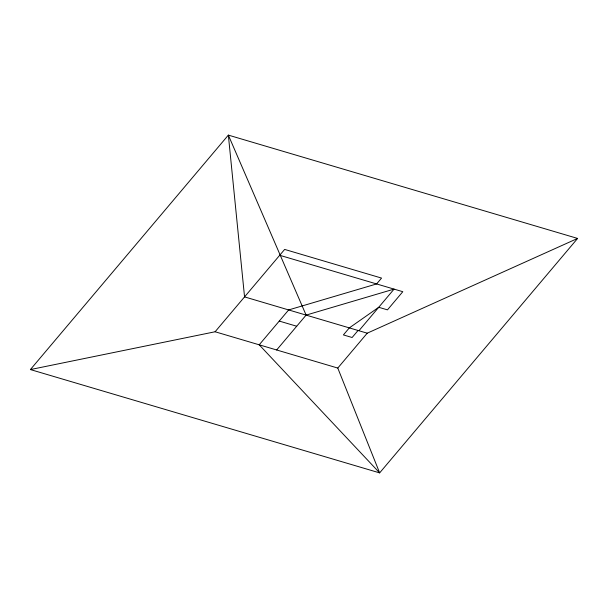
<?xml version="1.0" encoding="UTF-8"?>
<svg xmlns="http://www.w3.org/2000/svg" width="608" height="608" viewBox="0 0 608 608"><rect width="100%" height="100%" fill="white"/><g stroke="black" fill="none" stroke-linecap="round" stroke-linejoin="round"><path stroke-width="0.91" d="M30.4 369.565L228.35 135.113L577.6 238.435L379.65 472.887L30.4 369.565L215.11 331.763L337.782 368.06L379.65 472.887L259.206 344.812L288.648 309.936L376.61 283.944L381.558 278.084L284.643 249.417L215.11 331.763M276.663 349.972L306.113 315.104L394.068 289.112L358.933 330.729M358.059 330.471L352.123 337.501L343.391 334.917L349.326 327.887L378.731 307.283L387.463 309.867L402.8 291.696L279.688 255.276M337.782 368.06L367.224 333.184L577.6 238.435M367.224 333.184L244.553 296.894L228.35 135.113L306.113 315.104M279.247 321.07L296.704 326.238"/></g></svg>
